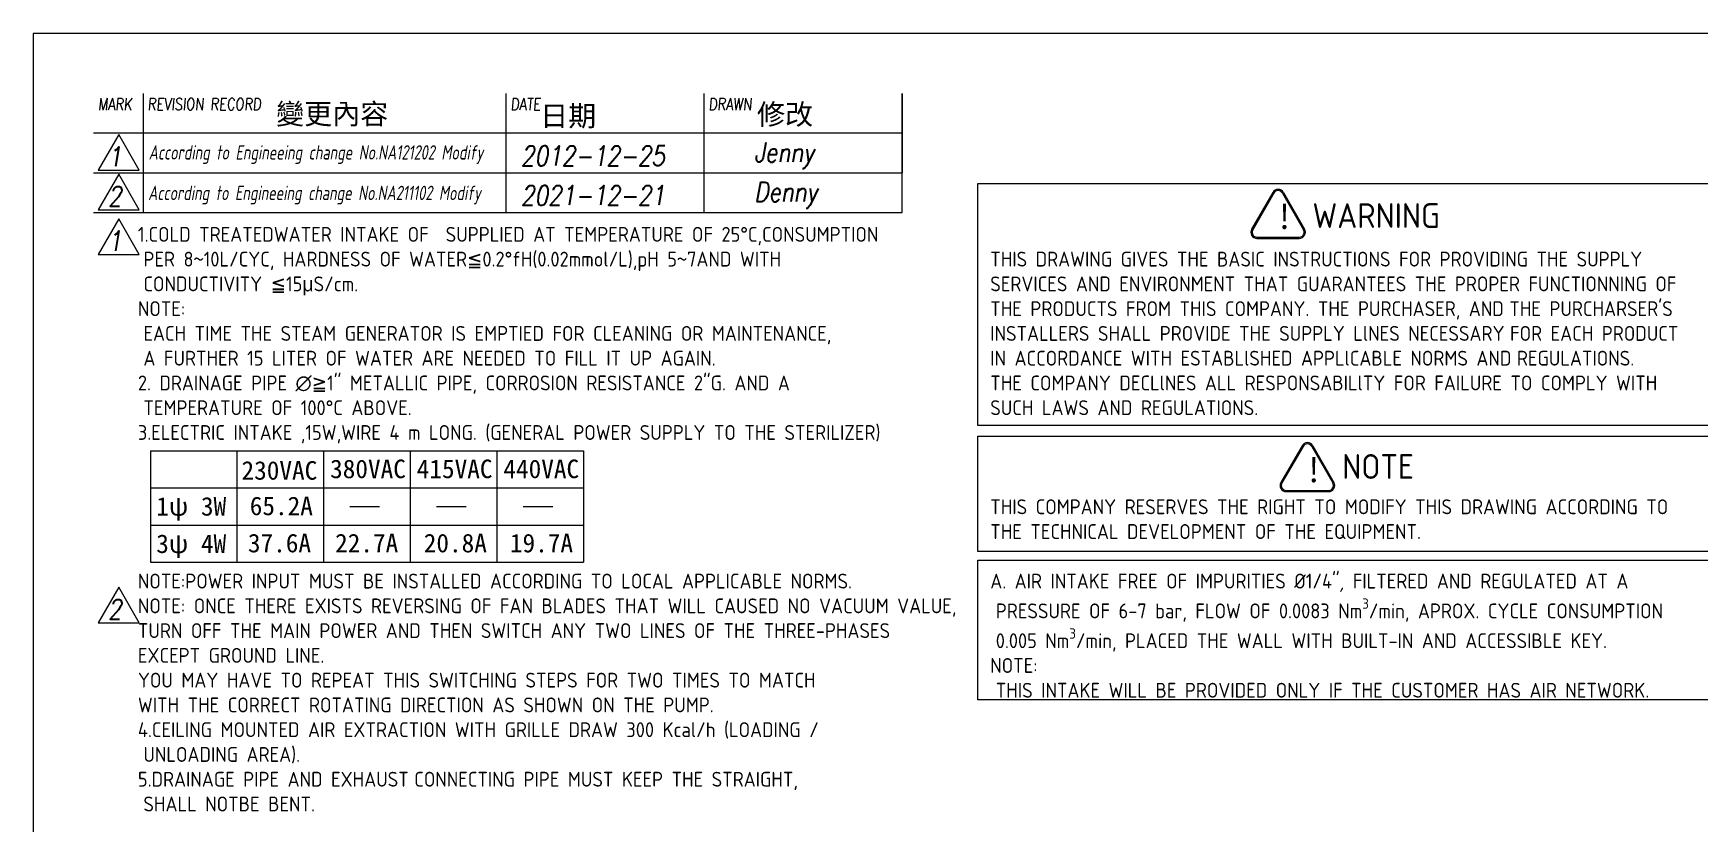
# Model space of a CAD drawing. Header units: millimetres. Extents: x -206364 to -140183, y -25143 to -12692.
# Drawn here: x -206364 to -199632, y -20094 to -16903 of the extents above; entities that cross this region are included whole.
import ezdxf

# ---------------------------------------------------------------- set-up
doc = ezdxf.new("R2010")
doc.units = ezdxf.units.MM
doc.layers.get('0').update_dxf_attribs({"lineweight": 25})
for name, color, linetype, lineweight in [('D', 3, 'Continuous', 13), ('F', 7, 'Continuous', 15), ('T', 4, 'Continuous', 15)]:
    doc.layers.add(name, color=color, linetype=linetype, lineweight=lineweight)
doc.styles.get("Standard").update_dxf_attribs({"font": 'KAIU.TTF'})
doc.styles.add('STU25', font='isocp2.shx')
doc.styles.add('Text', font='romans.shx', dxfattribs={"width": 0.8, "oblique": 10})

# ---------------------------------------------------------------- blocks, each defined once
blk = doc.blocks.new('521245')
at = {"layer": 'D'}
h = blk.add_hatch(color=11, dxfattribs=at)
edge = h.paths.add_edge_path()
edge.add_line((-242346.7, -14322.6), (-242432.1, -14470.5))
edge.add_arc((-242410.4, -14483), 25, 150, 270)
edge.add_line((-242410.4, -14508), (-242239.7, -14508))
edge.add_arc((-242239.7, -14483), 25, 270, 390)
edge.add_line((-242218.1, -14470.5), (-242303.4, -14322.6))
edge.add_arc((-242325.1, -14335.1), 25, 30, 150)
edge = h.paths.add_edge_path(flags=16)
edge.add_arc((-242325.1, -14335.1), 20, 30, 150)
edge.add_line((-242342.4, -14325.1), (-242427.7, -14473))
edge.add_arc((-242410.4, -14483), 20, 150, 270)
edge.add_line((-242410.4, -14503), (-242239.7, -14503))
edge.add_arc((-242239.7, -14483), 20, 270, 390)
edge.add_line((-242222.4, -14473), (-242307.7, -14325.1))
at = {"layer": 'D', "color": 11}
for p, q in [((-242346.7, -14322.6), (-242432.1, -14470.5)), ((-242342.4, -14325.1), (-242427.7, -14473)), ((-242307.7, -14325.1), (-242222.4, -14473)), ((-242303.4, -14322.6), (-242218.1, -14470.5)), ((-242410.4, -14503), (-242239.7, -14503)), ((-242410.4, -14508), (-242239.7, -14508))]:
    blk.add_line(p, q, dxfattribs=at)
for centre, radius, start, end in [((-242325.1, -14335.1), 25, 30, 150), ((-242325.1, -14335.1), 20, 30, 150), ((-242410.4, -14483), 25, 150, 270), ((-242410.4, -14483), 20, 150, 270), ((-242239.7, -14483), 25, 270, 30), ((-242239.7, -14483), 20, 270, 30)]:
    blk.add_arc(centre, radius, start, end, dxfattribs=at)
at = {"layer": 'D', "color": 11, "insert": (-242333.4, -14369.8), "char_height": 100, "attachment_point": 1, "style": 'STU25'}
blk.add_mtext('{\\f標楷體|b0|i0|c136|p65;!}', dxfattribs=at)
blk = doc.blocks.new('541')
at = {"layer": 'D'}
h = blk.add_hatch(color=11, dxfattribs=at)
edge = h.paths.add_edge_path()
edge.add_line((-239711.4, -15363.8), (-239796.8, -15511.7))
edge.add_arc((-239775.1, -15524.2), 25, 150, 270)
edge.add_line((-239775.1, -15549.2), (-239604.4, -15549.2))
edge.add_arc((-239604.4, -15524.2), 25, 270, 390)
edge.add_line((-239582.8, -15511.7), (-239668.1, -15363.8))
edge.add_arc((-239689.8, -15376.3), 25, 30, 150)
edge = h.paths.add_edge_path(flags=16)
edge.add_arc((-239689.8, -15376.3), 20, 30, 150)
edge.add_line((-239707.1, -15366.3), (-239792.5, -15514.2))
edge.add_arc((-239775.1, -15524.2), 20, 150, 270)
edge.add_line((-239775.1, -15544.2), (-239604.4, -15544.2))
edge.add_arc((-239604.4, -15524.2), 20, 270, 390)
edge.add_line((-239587.1, -15514.2), (-239672.5, -15366.3))
at = {"layer": 'D', "color": 11}
for p, q in [((-239711.4, -15363.8), (-239796.8, -15511.7)), ((-239707.1, -15366.3), (-239792.5, -15514.2)), ((-239672.5, -15366.3), (-239587.1, -15514.2)), ((-239668.1, -15363.8), (-239582.8, -15511.7)), ((-239775.1, -15544.2), (-239604.4, -15544.2)), ((-239775.1, -15549.2), (-239604.4, -15549.2))]:
    blk.add_line(p, q, dxfattribs=at)
for centre, radius, start, end in [((-239689.8, -15376.3), 25, 30, 150), ((-239689.8, -15376.3), 20, 30, 150), ((-239775.1, -15524.2), 25, 150, 270), ((-239775.1, -15524.2), 20, 150, 270), ((-239604.4, -15524.2), 25, 270, 30), ((-239604.4, -15524.2), 20, 270, 30)]:
    blk.add_arc(centre, radius, start, end, dxfattribs=at)
at = {"layer": 'D', "color": 11, "insert": (-239698.1, -15411.1), "char_height": 100, "attachment_point": 1, "style": 'STU25'}
blk.add_mtext('{\\f標楷體|b0|i0|c136|p65;!}', dxfattribs=at)

msp = doc.modelspace()

# ---------------------------------------------------------------- linework, layer by layer
at = {"layer": 'D'}
for p, q in [((-205890.785, -18588.428), (-204140.785, -18588.428)), ((-205890.785, -18588.428), (-205890.785, -19038.428)), ((-205540.785, -18588.428), (-205540.785, -19038.428)), ((-205190.785, -18588.428), (-205190.785, -19038.428)), ((-204840.785, -18588.428), (-204840.785, -19038.428)), ((-204490.785, -18588.428), (-204490.785, -19038.428)), ((-204140.785, -18588.428), (-204140.785, -19038.428)), ((-205890.785, -18738.428), (-204140.785, -18738.428)), ((-205890.785, -18888.428), (-204140.785, -18888.428)), ((-205890.785, -19038.428), (-204140.785, -19038.428))]:
    msp.add_line(p, q, dxfattribs=at)
at = {"layer": 'D', "color": 11}
for p, q in [((-205084.509, -18813.428), (-204964.828, -18813.428)), ((-204734.509, -18813.428), (-204614.828, -18813.428)), ((-204384.509, -18813.428), (-204264.828, -18813.428))]:
    msp.add_line(p, q, dxfattribs=at)
for points in [[(-202547.506, -17508.849), (-199574.948, -17508.849), (-199574.948, -18486.327), (-202547.506, -18486.327)], [(-202547.506, -18529.405), (-199574.948, -18529.405), (-199574.948, -18995.49), (-202547.506, -18995.49)], [(-202547.506, -19030.659), (-199574.948, -19030.659), (-199574.948, -19595.042), (-202547.506, -19595.042)]]:
    msp.add_lwpolyline(points, close=True, dxfattribs=at)
at = {"layer": 'F', "color": 7}
for p, q in [((-205920.011, -17146.31), (-205920.011, -17626.31)), ((-204453.211, -17626.31), (-204453.211, -17146.31)), ((-203653.211, -17626.31), (-203653.211, -17146.31)), ((-202853.211, -17626.31), (-202853.211, -17146.31)), ((-202853.211, -17306.31), (-206120.011, -17306.31)), ((-206120.011, -17466.31), (-202853.211, -17466.31)), ((-206120.011, -17626.31), (-202853.211, -17626.31))]:
    msp.add_line(p, q, dxfattribs=at)
at = {"layer": 'F'}
msp.add_line((-202853.211, -17146.31), (-202853.211, -17466.31), dxfattribs=at)
at = {"layer": 'F', "color": 6}
msp.add_lwpolyline([(-206363.585, -16902.736), (-206363.585, -25142.736), (-194643.585, -25142.736), (-194643.585, -16902.736)], close=True, dxfattribs=at)
msp.add_lwpolyline([(-206363.585, -16902.736), (-206363.585, -25142.736), (-194643.585, -25142.736), (-194643.585, -16902.736)], close=True, dxfattribs=at)
at = {"layer": 'F', "color": 7}
for points in [[(-206018.485, -17311.35), (-206101.588, -17455.288), (-205935.382, -17455.288)], [(-206018.485, -17471.35), (-206101.588, -17615.288), (-205935.382, -17615.288)], [(-206018.485, -17651.649), (-206101.588, -17795.588), (-205935.382, -17795.588)], [(-206018.485, -19139.26), (-206101.588, -19283.199), (-205935.382, -19283.199)]]:
    msp.add_lwpolyline(points, close=True, dxfattribs=at)

# ---------------------------------------------------------------- block references
at = {"layer": 'D'}
for name, p in [('521245', (40990.314, -3222.744)), ('541', (38473.303, -3204.45))]:
    msp.add_blockref(name, p, dxfattribs=at)

# ---------------------------------------------------------------- texts
at = {"lineweight": -3}
for s, p in [('變更內容', (-205382.825, -17269.675)), ('日期', (-204316.015, -17277.586)), ('修改', (-203440.034, -17271.257))]:
    msp.add_text(s, height=83.0297, dxfattribs=at).set_placement(p)
at = {"layer": 'D', "color": 11, "attachment_point": 1, "style": 'STU25'}
for s, insert, char_height in [('WARNING', (-201196.033, -17588.682), 100), ('{\\A1;}\\P{\\A1;1.COLD TREATEDWATER INTAKE OF  SUPPLIED AT TEMPERATURE OF 25°C,CONSUMPTION }\\P{\\A1;\\F???; }{\\A1;\\Fisocp2.shx;PER 8}{\\A1;\\f標楷體|b0|i0|c136|p65;~}{\\A1;\\Fisocp2.shx;10L/CYC, HARDNESS OF WATER}{\\A1;\\f新細明體|b0|i0|c136|p16;≦}{\\A1;\\Fisocp2.shx;0.2°fH(0.02mmol/L),pH 5}{\\A1;\\f標楷體|b0|i0|c136|p65;~}{\\A1;\\Fisocp2.shx;7AND WITH }\\P{\\A1;\\F???; }{\\A1;\\Fisocp2.shx;CONDUCTIVITY }{\\A1;\\f新細明體|b0|i0|c136|p16;≦}{\\A1;\\Fisocp2.shx;15}{\\A1;\\f新細明體|b0|i0|c136|p16;μ}{\\A1;\\Fisocp2.shx;S/cm.}\\P{\\A1;\\Fisocp2.shx;NOTE:}\\P{\\A1;\\F????; }{\\A1;\\Fisocp2.shx;EACH TIME THE STEAM GENERATOR IS EMPTIED FOR CLEANING OR MAINTENANCE, }\\P{\\A1;\\F????; }{\\A1;\\Fisocp2.shx;A FURTHER 15 LITER OF WATER ARE NEEDED TO FILL IT UP AGAIN.}\\P{\\A1;\\Fisocp2.shx;2. DRAINAGE PIPE ∅}{\\A1;\\f新細明體|b0|i0|c136|p16;≧}{\\A1;\\Fisocp2.shx;1" METALLIC PIPE, CORROSION RESISTANCE 2"G. AND A }\\P{\\A1;\\F???; }{\\A1;\\Fisocp2.shx;TEMPERATURE OF 100°C ABOVE.}\\P{\\A1;\\Fisocp2.shx;3.ELECTRIC INTAKE ,15W,WIRE 4 m LONG. (GENERAL POWER SUPPLY TO THE STERILIZER)}\\P{\\A1;\\Fisocp2.shx;}\\P{\\A1;\\Fisocp2.shx;}\\P{\\A1;\\Fisocp2.shx;}\\P{\\A1;\\Fisocp2.shx;}\\P{\\A1;\\Fisocp2.shx;}\\P{\\A1;\\Fisocp2.shx;NOTE:POWER INPUT MUST BE INSTALLED ACCORDING TO LOCAL APPLICABLE NORMS.}\\P{\\A1;NOTE: ONCE THERE EXISTS REVERSING OF FAN BLADES THAT WILL CAUSED NO VACUUM VALUE, }\\P{\\A1;TURN OFF THE MAIN POWER AND THEN SWITCH ANY TWO LINES OF THE THREE-PHASES }\\P{\\A1;EXCEPT GROUND LINE. }\\P{\\A1;YOU MAY HAVE TO REPEAT THIS SWITCHING STEPS FOR TWO TIMES TO MATCH }\\P{\\A1;WITH THE CORRECT ROTATING DIRECTION AS SHOWN ON THE PUMP. }\\P{\\A1;\\Fisocp2.shx;4.CEILING MOUNTED AIR EXTRACTION WITH GRILLE DRAW 300 Kcal/h (LOADING / }\\P{\\A1;\\F???; }{\\A1;\\Fisocp2.shx;UNLOADING AREA).}\\P{\\A1;\\Fisocp2.shx;5.DRAINAGE PIPE AND EXHAUST}{\\A1;\\F????; }{\\A1;\\Fisocp2.shx;CONNECTING PIPE MUST KEEP THE STRAIGHT,}\\P{\\A1;\\F????; }{\\A1;\\Fisocp2.shx;SHALL NOTBE BENT.}\\P{\\A1;\\Fisocp2.shx;}\\P{\\A1;\\Fisocp2.shx;B. THE EQUIPMENT SHALL BE ADJUST TO A ANGLE OF 1°-2° WITH REAR SITE }\\P{\\A1;\\F???; }{\\A1;\\Fisocp2.shx;HIGHER THAN FRONT SITE FOR THE PROPER OPERATION OF DRY AND DRAINAGE.}\\P{\\A1;\\Fisocp2.shx;}\\P{\\A1;\\Fisocp2.shx;IMPORTANT}{\\A1;\\f標楷體|b0|i0|c136|p65;：}{\\A1;\\Fisocp2.shx;ENVIRONMENT CONDITIONS IN THE STERILE AREA:}\\P{\\A1;\\Fisocp2.shx;-THE STERILE AREA TEMPERATURE MUST BE }{\\A1;\\f標楷體|b0|i0|c136|p65;≦}{\\A1;\\Fisocp2.shx; 40°C ;HUMIDITY }{\\A1;\\f標楷體|b0|i0|c136|p65;≦}{\\A1;\\Fisocp2.shx; 85%RH}\\P{\\A1;\\Fisocp2.shx;-TO KEEP THESE CONDITIONS IN THE STERILE AREA AND DEPENDING ON THE Kcal. }\\P{\\A1;\\F???; }{\\A1;\\Fisocp2.shx;LOST BY THE EQUIPMENT INDICATED IN THE ITEMS 4 , WE SUGGEST THAT THE }\\P{\\A1;\\F???; }{\\A1;\\Fisocp2.shx;EXTRACTOR AND THE DIAMETER OF THE EXTRACTION TUBE ARE CALCULATED }\\P{\\A1;\\F???; }{\\A1;\\Fisocp2.shx;AND MADE BY A SPECIALIZED COMPANY.}\\P{\\A1;\\Fisocp2.shx;}\\P{\\A1;\\Fisocp2.shx;ATTENTION}{\\A1;\\fArial|b0|i0|c0|p34;:}\\P{\\A1;\\Fisocp2.shx;- THE ELECTRIC WIRES TO THE STERILIZER SHOULD BE DRIVEN BY AN HERMETIC }\\P{\\A1;\\F???; }{\\A1;\\Fisocp2.shx;CONDUIT.  }\\P{\\A1;\\Fisocp2.shx;- THE INDICATED AIR EXTRACTION IS ONLY TO DISSIPATE THE HEAT OF THE }\\P{\\A1;\\F???; }{\\A1;\\Fisocp2.shx;MACHINE AND MUST BE INDEPENDENT OF THE CLIMATE CONTROL SYSTEM OF THE }\\P{\\A1;\\F???; }{\\A1;\\Fisocp2.shx;ZONE.}\\P{\\A1;\\Fisocp2.shx;- CHAMBER DIMENSIONS: ∅610x1550 mm}\\P{\\A1;\\Fisocp2.shx;- DEVICE OUTSIDE DIMENSIONS: W800mmxH1720mmxD1885mm}\\P{\\A1;\\Fisocp2.shx;- ALL THE OUTLETS MUST BE INSTALLED ACCORDING TO LOCAL APPLICABLE NORMS}\\P{\\A1;\\Fisocp2.shx;- IF THERE IS NO FALSE CEILING, THE AIR EXTRACTION, MUST BE INSTALLED IN THE }\\P{\\A1;\\F???; }{\\A1;\\Fisocp2.shx;WALL, AND HAVE THE SAME CAPACITY AS THOSE OF THE FALSE CEILING, SO THE }\\P{\\A1;\\F???; }{\\A1;\\Fisocp2.shx;AIR CAN BE CARRIED OUTSIDE OF THE BUILDING.  IT ALSO NEEDS TO BE EQUIPPED }\\P{\\A1;\\F???; }{\\A1;\\Fisocp2.shx;WITH A GRILLE.}\\P{\\A1;\\Fisocp2.shx;- THE INSTALLATION UP TO THE MACHINE AS WELL AS THE SUPPLY OF ACCESSIBLE }\\P{\\A1;\\F???; }{\\A1;\\Fisocp2.shx;KEY ACCORDING TO THE SPECIFICATIONS INDICATED IN THE DRAWING, ARE }\\P{\\A1;\\F???; }{\\A1;\\Fisocp2.shx;CHARGEABLE TO THE PURCHASERS. }\\P{\\A1;\\Fisocp2.shx;- IF THERE IS ANY KIND OF PROBLEM DURING INSTALLATION FOR THE VARIOUS }\\P{\\A1;\\F???; }{\\A1;\\Fisocp2.shx;INTAKES NOT INDICATED IN THE DRAWING, PLEASE CONTACT OUR TECHNICAL }\\P{\\A1;\\F???; }{\\A1;\\Fisocp2.shx;SERVICE DEPT. FOR FURTHER ASSISTANCE.}\\P{\\A1;\\Fisocp2.shx;- THE MEASUREMENTS OF THIS DRAWING ARE CONSIDERING FINISHED WALLS.}\\P{\\A1;\\Fisocp2.shx;- THE SPACES OF MAINTENANCE MUST BE SUFFICIENTLY ILLUMINATED.}', (-205941.144, -17584.555), 59.999996), ('\\A1;\\P\\f標楷體|b0|i0|c136|p65; \\P\\Fisocp2.shx|c136;THIS DRAWING GIVES THE BASIC INSTRUCTIONS FOR PROVIDING THE SUPPLY \\PSERVICES AND ENVIRONMENT THAT GUARANTEES THE PROPER FUNCTIONNING OF \\PTHE PRODUCTS FROM THIS COMPANY. THE PURCHASER, AND\\f???|b0|i0|c0|p65; \\Fisocp2.shx|c136;THE PURCHARSER\'S \\PINSTALLERS SHALL PROVIDE THE SUPPLY LlNES NECESSARY\\f???|b0|i0|c0|p65; \\Fisocp2.shx|c136;FOR EACH PRODUCT \\PIN ACCORDANCE WITH ESTABLlSHED APPLlCABLE NORMS AND\\f???|b0|i0|c0|p65; \\Fisocp2.shx|c136;REGULATIONS. \\PTHE COMPANY DECLlNES ALL RESPONSABILlTY FOR FAILURE TO COMPLY WITH \\PSUCH LAWS AND REGULATIONS.\\P\\P\\P\\PTHIS COMPANY RESERVES THE RIGHT TO MODIFY THIS DRAWING ACCORDING TO \\PTHE TECHNICAL DEVELOPMENT OF THE EQUIPMENT.\\P\\PA. AIR INTAKE FREE OF IMPURITIES %%C1/4"\\fISOCP2|b0|i1|c0|p2;, \\Fisocp2.shx|c136;FILTERED AND REGULATED AT A \\P\\f???|b0|i0|c0|p65; \\Fisocp2.shx|c136;PRESSURE OF 6-7 bar, FLOW OF 0.0083 Nm{\\H0.7x;\\S3^ ;}/min, APROX. CYCLE CONSUMPTION \\P\\f???|b0|i0|c0|p65; \\Fisocp2.shx|c136;0.005 Nm{\\H0.7x;\\S3^ ;}/min, PLACED THE WALL WITH BUILT-IN AND ACCESSIBLE KEY.\\PNOTE:\\P\\f???|b0|i0|c0|p65; \\Fisocp2.shx|c136;THIS INTAKE WILL BE PROVIDED ONLY IF THE CUSTOMER HAS AIR NETWORK.', (-202497.679, -17584.555), 59.999996), ('{\\f標楷體|b0|i0|c136|p65;230VAC}', (-205522.541, -18630.379), 75), ('{\\f標楷體|b0|i0|c136|p65;380VAC}', (-205164.658, -18624.193), 75), ('{\\f標楷體|b0|i0|c136|p65;415VAC}', (-204814.658, -18624.193), 75), ('{\\f標楷體|b0|i0|c136|p65;440VAC}', (-204464.658, -18624.193), 75), ('NOTE', (-201075.934, -18602.089), 100), ('{\\f標楷體|b0|i0|c136|p65;1ψ 3W}', (-205866.976, -18775.345), 75), ('{\\f標楷體|b0|i0|c136|p65;65.2A}', (-205489.276, -18773.748), 75), ('{\\f標楷體|b0|i0|c136|p65;3ψ 4W}', (-205866.976, -18926.417), 75), ('{\\f標楷體|b0|i0|c136|p65;37.6A}', (-205496.672, -18923.748), 75), ('{\\f標楷體|b0|i0|c136|p65;22.7A}', (-205144.489, -18923.748), 75), ('{\\f標楷體|b0|i0|c136|p65;20.8A}', (-204786.327, -18923.748), 75), ('{\\f標楷體|b0|i0|c136|p65;19.7A}', (-204438.225, -18923.748), 75)]:
    msp.add_mtext(s, dxfattribs=dict(at, insert=insert, char_height=char_height))
at = {"layer": 'F', "color": 1, "lineweight": 15, "style": 'Text', "oblique": 5, "width": 0.8}
for s, p in [('MARK', (-206102.32, -17212.355)), ('REVISION RECORD', (-205902.32, -17212.355)), ('DATE', (-204435.52, -17212.355)), ('DRAWN', (-203635.52, -17212.355))]:
    msp.add_text(s, height=48, dxfattribs=at).set_placement(p)
at = {"layer": 'T', "lineweight": 20, "style": 'Text', "oblique": 10, "width": 0.8}
for s, p in [('1', (-206061.985, -17440.646)), ('2012-12-25', (-204393.765, -17437.219)), ('Jenny', (-203451.278, -17423.175)), ('2', (-206061.985, -17600.646)), ('2021-12-21', (-204393.765, -17597.219)), ('Denny', (-203451.278, -17583.175)), ('1', (-206061.985, -17780.945)), ('2', (-206061.985, -19268.556))]:
    msp.add_text(s, height=80, dxfattribs=at).set_placement(p)
at = {"layer": 'T', "linetype": 'Continuous', "lineweight": 20, "char_height": 58, "attachment_point": 1, "style": 'Text'}
for s, insert in [('{\\Fisocp2.shx|c136;According to Engineeing change No.NA121202 Modify}', (-205897.743, -17354.59)), ('{\\Fisocp2.shx|c136;According to Engineeing change No.NA211102 Modify}', (-205899.922, -17518.168))]:
    msp.add_mtext(s, dxfattribs=dict(at, insert=insert))

doc.saveas('drawing.dxf')
